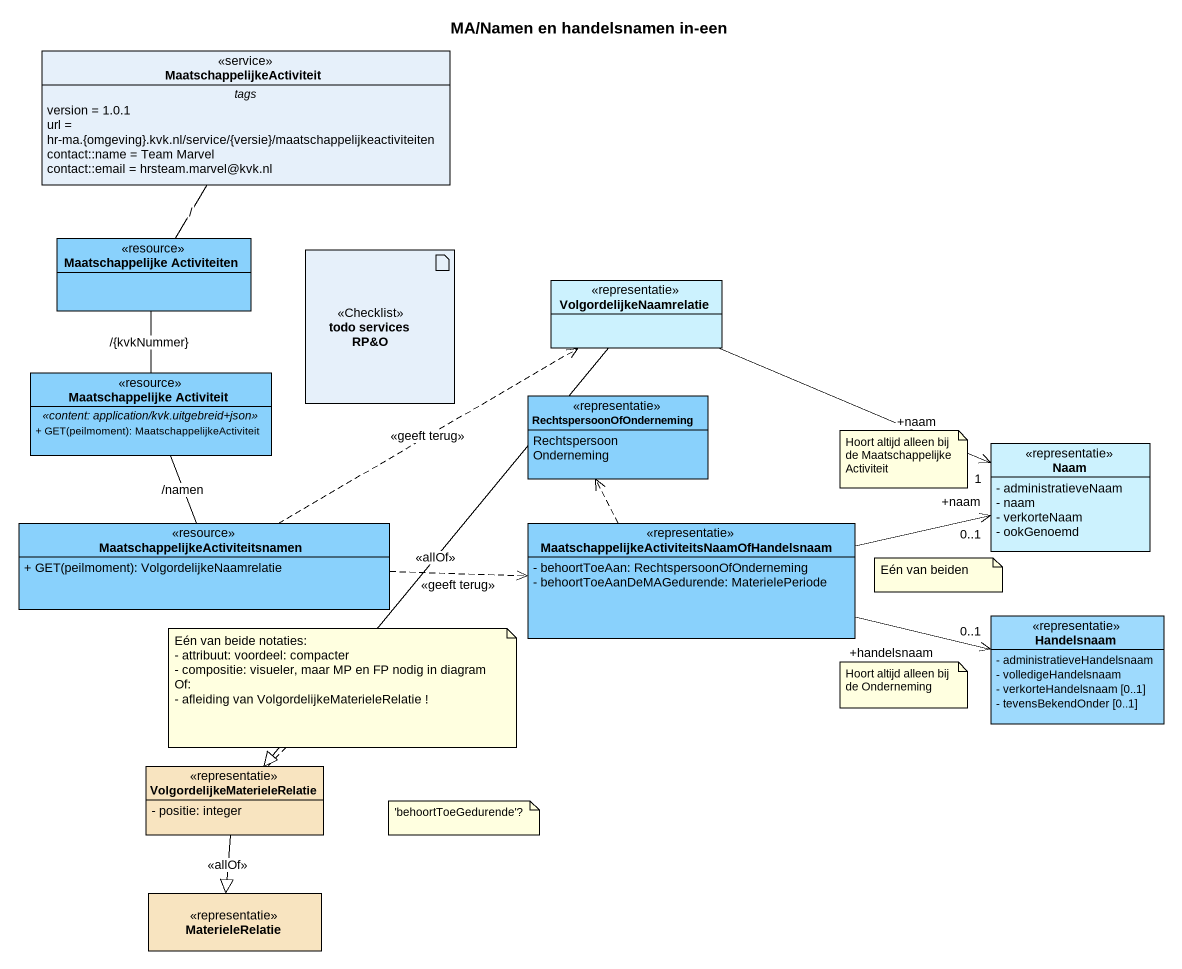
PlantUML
@startuml
title MA/Namen en handelsnamen in-een
allowmixing
hide circle
hide empty members
skinparam classAttributeIconSize 0
class MaatschappelijkeActiviteit <<service>> {
  -- tags --
  version = 1.0.1
  url = hr-ma.{omgeving}.kvk.nl/service/{versie}/maatschappelijkeactiviteiten
  contact::name = Team Marvel
  contact::email = hrsteam.marvel@kvk.nl
}
class "Maatschappelijke Activiteiten" as Maatschappelijke <<resource>> #89D1FC
artifact "todo services RP&O" as todo_services_RP_O <<Checklist>>
class VolgordelijkeNaamrelatie <<representatie>> #CCF2FE
class "Maatschappelijke Activiteit" as Maatschappelijke_Activiteit <<resource>> #89D1FC {
  .. <<content: application/kvk.uitgebreid+json>> ..
  + GET(peilmoment): MaatschappelijkeActiviteit
}
enum RechtspersoonOfOnderneming <<representatie>> #89D1FC {
  Rechtspersoon
  Onderneming
}
class Naam <<representatie>> #CCF2FE {
  - administratieveNaam
  - naam
  - verkorteNaam
  - ookGenoemd
}
class "MaatschappelijkeActiviteitsnamen" as MaatschappelijkeActiviteitsn <<resource>> #89D1FC {
  + GET(peilmoment): VolgordelijkeNaamrelatie
}
class "MaatschappelijkeActiviteitsNaamOfHandelsnaam" as MaatschappelijkeActiviteitsN <<representatie>> #89D1FC {
  - behoortToeAan: RechtspersoonOfOnderneming
  - behoortToeAanDeMAGedurende: MaterielePeriode
}
class Handelsnaam <<representatie>> #9EDAFD {
  - administratieveHandelsnaam
  - volledigeHandelsnaam
  - verkorteHandelsnaam [0..1]
  - tevensBekendOnder [0..1]
}
class "VolgordelijkeMaterieleRelatie" as VolgordelijkeMaterieleRelati <<representatie>> #F8E4C0 {
  - positie: integer
}
class MaterieleRelatie <<representatie>> #F8E4C0
MaatschappelijkeActiviteit -- Maatschappelijke : /
Maatschappelijke -- Maatschappelijke_Activiteit : /{kvkNummer}
VolgordelijkeNaamrelatie -right-> "+naam\n1" Naam
VolgordelijkeNaamrelatie --|> VolgordelijkeMaterieleRelati : <<allOf>>
Maatschappelijke_Activiteit -- MaatschappelijkeActiviteitsn : /namen
MaatschappelijkeActiviteitsn .right.> VolgordelijkeNaamrelatie : <<geeft terug>>
MaatschappelijkeActiviteitsn .right.> MaatschappelijkeActiviteitsN : <<geeft terug>>
MaatschappelijkeActiviteitsN .up.> RechtspersoonOfOnderneming
MaatschappelijkeActiviteitsN -right-> "+naam\n0..1" Naam
MaatschappelijkeActiviteitsN -right-> "+handelsnaam\n0..1" Handelsnaam
VolgordelijkeMaterieleRelati --|> MaterieleRelatie : <<allOf>>
note as N1
  Hoort altijd alleen bij de Maatschappelijke Activiteit
end note
note as N2
  Eén van beiden
end note
note top of VolgordelijkeMaterieleRelati
  Eén van beide notaties:
  - attribuut: voordeel: compacter
  - compositie: visueler, maar MP en FP nodig in diagram
  Of:
  - afleiding van VolgordelijkeMaterieleRelatie !
end note
note as N4
  Hoort altijd alleen bij de Onderneming
end note
note as N5
  ~'behoortToeGedurende'?
end note
@enduml
